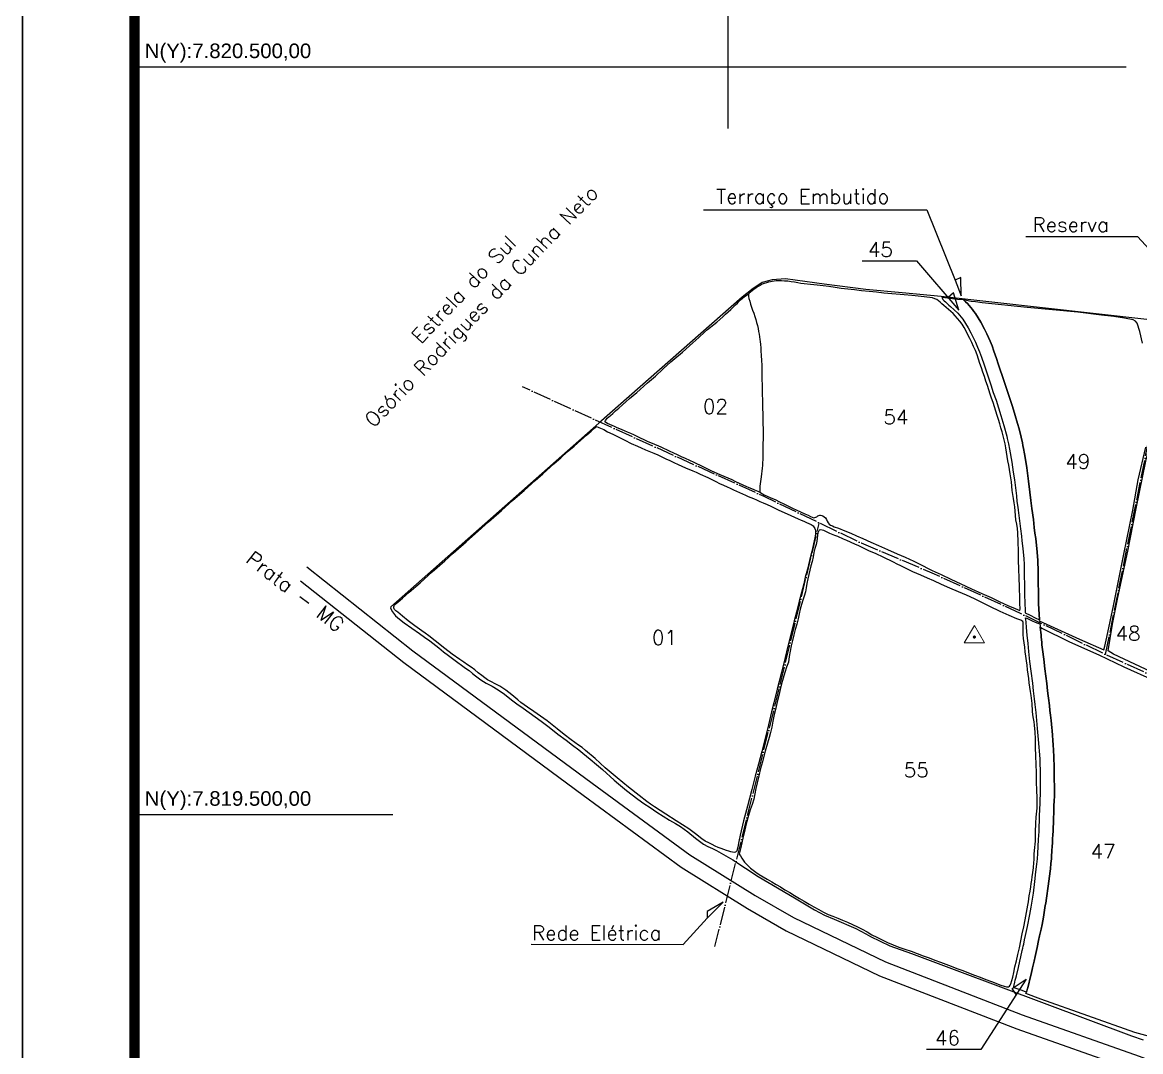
# Model space of a CAD drawing. Extents: x 734557 to 737707, y 7817455 to 7821910.
# Drawn here: x 734557 to 736052, y 7819183 to 7820559 of the extents above; entities that cross this region are included whole.
import ezdxf
from ezdxf.enums import TextEntityAlignment as Align

# ---------------------------------------------------------------- set-up
doc = ezdxf.new("R2010")
doc.units = 0
doc.header["$MEASUREMENT"] = 0
for name, pattern in [('ACAD_ISO04W100', [30, 24, -3, 0, -3]), ('CONTINUO', [0]), ('LIN0', [0])]:
    doc.linetypes.add(name, pattern=pattern)
for name, color, linetype in [('0114000150', 1, 'Continuous'), ('0114000150001', 5, 'Continuous'), ('0114000150002', 5, 'Continuous'), ('MALHA', 8, 'Continuous'), ('MARGEM', 7, 'CONTINUO'), ('REDE_DE_LUZ', 6, 'ACAD_ISO04W100'), ('RODOVIA', 1, 'Continuous'), ('TEXTO', 7, 'Continuous'), ('TEXTO CONFORNTANTES', 7, 'Continuous')]:
    doc.layers.add(name, color=color, linetype=linetype)
for name, color, linetype, lineweight in [('0114000150045', 5, 'Continuous', 25), ('0114000150046', 5, 'Continuous', 25), ('0114000150047', 5, 'Continuous', 25), ('0114000150048', 5, 'Continuous', 25), ('0114000150049', 5, 'Continuous', 25), ('0114000150054', 5, 'Continuous', 25), ('0114000150055', 5, 'Continuous', 25), ('TEXTO_DIVERSOS', 7, 'Continuous', 5)]:
    doc.layers.add(name, color=color, linetype=linetype, lineweight=lineweight)
doc.styles.add('SIMPLEX', font='simplex', dxfattribs={"height": 0.2})
doc.styles.get("Standard").update_dxf_attribs({"font": 'arial.ttf'})

msp = doc.modelspace()

# ---------------------------------------------------------------- linework, layer by layer
at = {"layer": '0114000150'}
msp.add_lwpolyline([(736060.2, 7820162.1), (735852.7, 7820185.1), (735785, 7820192.7), (735732.8, 7820197.6), (735684.2, 7820202.3), (735628.6, 7820209.2), (735577.2, 7820216.5), (735559.3, 7820215.3), (735546, 7820211.5), (735533.7, 7820203.7), (735519.1, 7820192.1), (735327.3, 7820023.6), (735049.3, 7819777.8), (735049, 7819776.1), (735051.4, 7819770.9), (735055.7, 7819765.9), (735061.1, 7819761.1), (735067.3, 7819756.4), (735087.8, 7819742), (735094.5, 7819737), (735101.3, 7819732.4), (735113.6, 7819722.7), (735119.9, 7819717.7), (735126.5, 7819712.5), (735133.6, 7819707.1), (735149.2, 7819695.8), (735154, 7819692.4), (735158.4, 7819688.7), (735162.6, 7819685.4), (735169.5, 7819679.9), (735176.7, 7819675.5), (735184.6, 7819671.7), (735192.9, 7819666.8), (735201.3, 7819660.7), (735210.5, 7819653.2), (735217.7, 7819647.9), (735226.1, 7819642), (735234.3, 7819636.3), (735242.2, 7819630.7), (735250.1, 7819625), (735260.9, 7819616.6), (735272.5, 7819607.5), (735283.6, 7819599.2), (735292.2, 7819592.9), (735300.6, 7819586.5), (735305.9, 7819582), (735311, 7819577.9), (735315.8, 7819573.8), (735324.4, 7819566.9), (735332.2, 7819560.1), (735348.1, 7819546.1), (735353.5, 7819541.2), (735364.6, 7819532), (735371.8, 7819526.3), (735379.6, 7819520.3), (735387.7, 7819514.7), (735396.2, 7819509.1), (735404.8, 7819503.3), (735413.4, 7819497.8), (735421.8, 7819492.6), (735430, 7819487.9), (735436.7, 7819483.8), (735441.5, 7819480.5), (735446.3, 7819476.9), (735456.5, 7819468.5), (735461.9, 7819464.3), (735467.5, 7819460.5), (735473.3, 7819457.3), (735479.2, 7819454.5), (735484.9, 7819451.8), (735506.6, 7819439.2), (735540.4, 7819417.2), (735566.3, 7819401.9), (735591.1, 7819387), (735615.7, 7819372.6), (735629.1, 7819365.4), (735642.1, 7819359.9), (735671.2, 7819347.6), (735684.6, 7819340.4), (735690.6, 7819336.9), (735716.7, 7819324.1), (735745.4, 7819313.9), (735806.1, 7819291.2), (736039.8, 7819203.9), (736055.1, 7819198.7)], dxfattribs=at)
at = {"layer": '0114000150001', "linetype": 'CONTINUO'}
msp.add_lwpolyline([(735252.4, 7819955.8), (735257.5, 7819960.2), (735262.4, 7819964.6), (735267.2, 7819968.8), (735276.4, 7819976.9), (735285.2, 7819984.9), (735294.3, 7819992.8), (735303.3, 7820000.6), (735311, 7820007.5), (735317, 7820012.9), (735320.1, 7820015.7), (735322.7, 7820017.8), (735324.4, 7820019.1), (735326.4, 7820018.2), (735327.3, 7820017.8), (735329.6, 7820016.8), (735334, 7820014.7), (735339.2, 7820011.9), (735346, 7820008.5), (735354, 7820004.7), (735362.4, 7820000.6), (735370.8, 7819996.4), (735379, 7819992.6), (735384.1, 7819990.3), (735389.8, 7819987.8), (735400.9, 7819983.2), (735406.3, 7819980.9), (735411.6, 7819978.4), (735417.1, 7819975.8), (735422.5, 7819973.3), (735427.9, 7819970.8), (735433.3, 7819968.3), (735443.5, 7819963.8), (735452.9, 7819959.7), (735457.6, 7819957.7), (735462.7, 7819955.3), (735473.1, 7819950.5), (735483.7, 7819945.5), (735488.9, 7819942.8), (735494.1, 7819940.4), (735498.9, 7819938.3), (735503.2, 7819936.3), (735507.6, 7819934.3), (735511.6, 7819932.6), (735515.5, 7819930.8), (735523.4, 7819927), (735527.1, 7819925.5), (735530.6, 7819924), (735534.3, 7819922.5), (735538.1, 7819920.8), (735542.5, 7819918.8), (735547.3, 7819916.7), (735552.3, 7819914.5), (735557.5, 7819912.2), (735568.2, 7819907), (735579.1, 7819902), (735584.2, 7819899.8), (735589.2, 7819897.6), (735593.8, 7819895.6), (735598, 7819893.8), (735601.5, 7819892.2), (735605, 7819890.7), (735608.4, 7819889.3), (735611.4, 7819887.8), (735613.9, 7819885.9), (735615.4, 7819884), (735616.2, 7819882.6), (735616.7, 7819881.2), (735617.1, 7819879.5), (735617.2, 7819877.4), (735617.1, 7819875.2), (735616.2, 7819870.2), (735612, 7819851.9), (735609.1, 7819839.9), (735606.2, 7819828.3), (735603.5, 7819817.6), (735601.3, 7819808.3), (735595.2, 7819785.1), (735591.9, 7819770.7), (735588.8, 7819758.8), (735584.1, 7819740.8), (735579.8, 7819723.2), (735576.4, 7819709.9), (735571.7, 7819690.1), (735565.9, 7819667.5), (735561.3, 7819649.4), (735558.4, 7819637.4), (735554.2, 7819619.9), (735549.7, 7819601.5), (735545.3, 7819584.1), (735540.8, 7819567.2), (735536.5, 7819551.2), (735532, 7819533.3), (735526.2, 7819511.1), (735521, 7819491.7), (735516.5, 7819472.5), (735514.5, 7819464), (735513.1, 7819456.4), (735512.6, 7819453.2), (735512.1, 7819451.1), (735511.1, 7819450.3), (735510, 7819449.4), (735508.3, 7819449.2), (735506.3, 7819449.5), (735504.1, 7819450.1), (735501.2, 7819451), (735498, 7819452), (735494.6, 7819453.1), (735491, 7819454.4), (735487.1, 7819456), (735483.1, 7819457.7), (735478.8, 7819459.7), (735474.4, 7819462), (735469.8, 7819464.4), (735465.3, 7819467.4), (735456.5, 7819474.1), (735447.8, 7819480.6), (735439.5, 7819486.2), (735431, 7819491.5), (735416.9, 7819500.5), (735401.8, 7819510.4), (735396.6, 7819513.9), (735391.4, 7819517.5), (735381.5, 7819525.2), (735367.1, 7819536.4), (735351.8, 7819549.2), (735336.1, 7819562.6), (735322.4, 7819574.9), (735309.6, 7819585.7), (735305, 7819589.4), (735300.3, 7819592.9), (735295.5, 7819596.4), (735290.6, 7819599.9), (735280.9, 7819607.1), (735271.8, 7819614.4), (735263, 7819621.8), (735258.4, 7819625.3), (735249.3, 7819631.6), (735240.6, 7819637.7), (735231.9, 7819643.5), (735227.4, 7819646.6), (735223, 7819649.8), (735218.9, 7819653.2), (735211, 7819660), (735203.2, 7819666.3), (735199.2, 7819669.1), (735194.9, 7819671.6), (735190.5, 7819673.9), (735182.2, 7819678.2), (735178.6, 7819680.3), (735175, 7819682.9), (735171, 7819686), (735166.3, 7819689.6), (735161.5, 7819693.4), (735156.8, 7819696.9), (735151.9, 7819700.3), (735146.7, 7819703.8), (735141.5, 7819707.3), (735131.5, 7819714.6), (735121.6, 7819722.1), (735108.4, 7819732.3), (735100, 7819739), (735095.4, 7819742.3), (735090.8, 7819745.5), (735081.6, 7819752.3), (735072.6, 7819759.1), (735064.8, 7819765.4), (735058.6, 7819770.4), (735055.9, 7819772.5), (735054.4, 7819774.1), (735053.6, 7819775.2), (735053.1, 7819776.4), (735053.3, 7819777.9), (735053.6, 7819779.1), (735054.4, 7819780), (735055.3, 7819780.9), (735056.5, 7819782), (735058.6, 7819783.9), (735065.1, 7819789.5), (735073.7, 7819797.2), (735088.4, 7819810), (735104.6, 7819824.5), (735121.4, 7819839.4), (735132.8, 7819849.6), (735149.9, 7819864.7), (735165.9, 7819878.9), (735179.9, 7819891.3), (735197.3, 7819906.6), (735212.2, 7819919.9), (735227.4, 7819933.3), (735242.3, 7819946.7), (735252.4, 7819955.8)], close=True, dxfattribs=at)
at = {"layer": '0114000150002', "linetype": 'Continuous', "flags": 128}
msp.add_lwpolyline([(735343, 7820033.6), (735346.2, 7820036.3), (735349.9, 7820039.7), (735354.3, 7820043.5), (735358.9, 7820047.7), (735363.7, 7820051.9), (735368.6, 7820056.2), (735373.4, 7820060.4), (735378.2, 7820064.4), (735382.8, 7820068.5), (735387.6, 7820072.7), (735392.5, 7820077.2), (735397.8, 7820081.8), (735403.2, 7820086.4), (735413.5, 7820095.9), (735423.8, 7820105.2), (735429, 7820109.8), (735439.1, 7820118.5), (735453.1, 7820130.7), (735461.3, 7820137.8), (735468.9, 7820145.2), (735472.7, 7820148.5), (735476.8, 7820151.8), (735481, 7820155.2), (735485.2, 7820158.6), (735493.3, 7820165.7), (735497, 7820169.1), (735504, 7820175.6), (735510.2, 7820181.5), (735512.8, 7820184.1), (735514.8, 7820186.3), (735516.9, 7820188.4), (735519.5, 7820190.6), (735521.6, 7820192.2), (735523.1, 7820193.3), (735524.5, 7820194.2), (735526.2, 7820195.4), (735528.1, 7820196.7), (735527.6, 7820195), (735527.6, 7820192.9), (735528.1, 7820190), (735529.1, 7820186.5), (735530.2, 7820182.7), (735531.5, 7820178.7), (735533, 7820174.6), (735534.5, 7820170.4), (735535.9, 7820166.2), (735537.3, 7820162), (735538.4, 7820158), (735539.4, 7820154), (735540.3, 7820149.9), (735540.9, 7820146), (735541.6, 7820142.3), (735542.2, 7820138.8), (735542.7, 7820135.5), (735543.2, 7820132.5), (735543.7, 7820128.8), (735543.9, 7820124.3), (735544.2, 7820120), (735544.6, 7820114), (735545, 7820107.3), (735545.3, 7820101.1), (735545.4, 7820097.4), (735545.4, 7820090), (735545.5, 7820082.3), (735545.6, 7820074.4), (735545.9, 7820062.3), (735546.1, 7820054.1), (735546.3, 7820046), (735546.8, 7820033), (735546.9, 7820023.9), (735547.1, 7820014.6), (735547, 7820005.7), (735547, 7820001.3), (735546.9, 7819997), (735546.8, 7819987.6), (735546.8, 7819982.9), (735546.8, 7819978.3), (735546.6, 7819974.3), (735546.2, 7819970.6), (735546.2, 7819966.8), (735545.8, 7819963), (735545.3, 7819959.3), (735545, 7819955.5), (735544.5, 7819951.7), (735544, 7819948.3), (735543.8, 7819945.2), (735543.3, 7819942.3), (735542.9, 7819939.3), (735542.7, 7819937), (735542.6, 7819935.3), (735542.6, 7819933.6), (735542.5, 7819932), (735542.3, 7819931.3), (735540.6, 7819932), (735538.3, 7819932.9), (735536, 7819933.9), (735534.1, 7819934.6), (735528.6, 7819936.9), (735520.3, 7819940.6), (735515.6, 7819942.7), (735510.6, 7819945), (735505.5, 7819947.4), (735500.2, 7819949.8), (735495, 7819952.1), (735489.6, 7819954.4), (735478.7, 7819959.1), (735466.9, 7819965.1), (735454.7, 7819970.8), (735448.9, 7819973.3), (735443.2, 7819975.9), (735437.9, 7819978.4), (735432.8, 7819980.9), (735427.6, 7819983.4), (735422.1, 7819986), (735410.6, 7819991.2), (735399.1, 7819996.1), (735393.5, 7819998.5), (735388, 7820001), (735383, 7820003.4), (735374.2, 7820007.6), (735370.1, 7820009.5), (735365.8, 7820011.5), (735361.8, 7820013.2), (735358.5, 7820014.5), (735355.4, 7820015.9), (735352, 7820017.3), (735348.5, 7820018.8), (735342.2, 7820021.5), (735339.1, 7820023), (735336.9, 7820024.2), (735335.5, 7820025), (735336.4, 7820026.7), (735336.8, 7820027.5), (735337.5, 7820028.6), (735338.7, 7820029.9), (735343, 7820033.6)], close=True, dxfattribs=at)
at = {"layer": '0114000150045', "linetype": 'CONTINUO', "flags": 128}
msp.add_lwpolyline([(735785.9, 7820191.3), (735787.7, 7820188.3), (735789.3, 7820186.9), (735790.8, 7820185.5), (735795.2, 7820181.4), (735797.7, 7820179.3), (735802.7, 7820175), (735807.6, 7820170.3), (735811.9, 7820165.1), (735813.9, 7820162.3), (735817.8, 7820156.6), (735821.4, 7820150.7), (735824.7, 7820144.4), (735828, 7820138), (735831.1, 7820131.6), (735833.9, 7820125.1), (735836.6, 7820118.6), (735839, 7820111.8), (735842.5, 7820101.6), (735851.4, 7820074.6), (735854.8, 7820064.4), (735858.5, 7820054), (735865.1, 7820033.7), (735869, 7820020.3), (735872.8, 7820006.2), (735873.6, 7820002.7), (735875.2, 7819995.7), (735876.6, 7819988.6), (735879.6, 7819971.3), (735881.6, 7819957.7), (735883, 7819947.4), (735884.4, 7819937.1), (735885.7, 7819926.1), (735886.5, 7819918.6), (735887.6, 7819911), (735888, 7819907.2), (735890.1, 7819892.7), (735891.2, 7819882.2), (735892.5, 7819872.4), (735893.2, 7819865.8), (735894.4, 7819855.9), (735895.5, 7819842.1), (735895.9, 7819834.9), (735896.1, 7819827.7), (735896.1, 7819820.6), (735896.4, 7819806.4), (735896.6, 7819795.6), (735896.7, 7819792), (735897, 7819784.9), (735897.2, 7819781.2), (735897.5, 7819774.1), (735897.6, 7819770.7), (735897.6, 7819769.9), (735904, 7819766.7), (735910.9, 7819763.2), (735916.8, 7819760.3), (735915.8, 7819775.1), (735915.5, 7819781.8), (735915.3, 7819785.4), (735915.2, 7819789.1), (735915.1, 7819799.9), (735915, 7819807), (735914.8, 7819817.8), (735914.7, 7819825), (735914.2, 7819839.7), (735913.5, 7819850.7), (735911.6, 7819869.1), (735910.6, 7819876.3), (735909.7, 7819883.7), (735908.4, 7819894.6), (735906.5, 7819909.1), (735905.2, 7819920), (735903.7, 7819930.9), (735901.9, 7819945.6), (735900.5, 7819956.5), (735899.5, 7819963.8), (735897.8, 7819974.9), (735896.6, 7819982.3), (735895.2, 7819989.7), (735894.5, 7819993.4), (735893.8, 7819997.1), (735892.2, 7820004.5), (735889.4, 7820015.7), (735887.4, 7820022.9), (735884.2, 7820033.5), (735880.5, 7820045.5), (735876.2, 7820059), (735871.6, 7820072.5), (735869.3, 7820079.2), (735867.1, 7820085.9), (735863.6, 7820096.2), (735861.4, 7820102.9), (735859.2, 7820109.8), (735855.7, 7820119.9), (735853.2, 7820126.6), (735850.5, 7820133.2), (735846.2, 7820142.9), (735843.2, 7820149.2), (735838.1, 7820158.5), (735834.6, 7820164.4), (735830.9, 7820170.1), (735829, 7820172.9), (735827.1, 7820175.6), (735822.7, 7820180.9), (735820.3, 7820183.4), (735817.7, 7820185.8), (735815, 7820188.2), (735807, 7820188.9), (735800.5, 7820189.7), (735793.4, 7820190.5)], close=True, dxfattribs=at)
at = {"layer": '0114000150046', "linetype": 'CONTINUO', "flags": 128}
msp.add_lwpolyline([(735898, 7819763.2), (735899.5, 7819762.5), (735903.2, 7819760.7), (735907, 7819759), (735910.7, 7819757.4), (735914.5, 7819755.8), (735916.6, 7819755), (735917.1, 7819754.8), (735917.3, 7819753), (735918.1, 7819746.9), (735918.4, 7819743.6), (735918.7, 7819740.3), (735918.9, 7819737), (735919.6, 7819730.4), (735919.9, 7819727.1), (735920.3, 7819723.9), (735920.6, 7819720.6), (735922.2, 7819707.6), (735923.8, 7819694.7), (735925.1, 7819685), (735926.3, 7819675.3), (735927.5, 7819665.5), (735928.2, 7819658.9), (735929, 7819652.3), (735929.5, 7819649), (735929.8, 7819645.7), (735930.6, 7819639.1), (735931, 7819635.9), (735931.4, 7819632.6), (735932.1, 7819625.9), (735933.1, 7819615.7), (735933.4, 7819612.4), (735934, 7819605.8), (735934.3, 7819599.3), (735934.8, 7819592.8), (735935.2, 7819586.3), (735935.7, 7819576.5), (735935.9, 7819573.2), (735936.2, 7819566.8), (735936.2, 7819563.5), (735936.4, 7819553.9), (735936.4, 7819547.3), (735936.5, 7819537.5), (735936.5, 7819531.1), (735936.5, 7819524.7), (735936.3, 7819518.2), (735936, 7819511.7), (735935.8, 7819508.4), (735935.3, 7819488.8), (735935, 7819482), (735934.7, 7819478.6), (735934.4, 7819471.7), (735934.2, 7819468.2), (735933.9, 7819461.3), (735933.7, 7819457.9), (735933.3, 7819451.1), (735932.8, 7819444.2), (735932.5, 7819440.8), (735931.9, 7819434.2), (735931.3, 7819427.5), (735930.9, 7819424.2), (735930.1, 7819417.6), (735929.3, 7819410.9), (735928.4, 7819404.3), (735927.4, 7819397.8), (735926.9, 7819394.5), (735925.9, 7819388), (735924.9, 7819381.5), (735924.4, 7819378.3), (735923.4, 7819371.9), (735922.9, 7819368.7), (735921.8, 7819362.5), (735920, 7819353), (735918.7, 7819346.8), (735916.8, 7819337.5), (735915.3, 7819331.3), (735913.4, 7819322.1), (735910.7, 7819309.9), (735909.3, 7819303.7), (735907.3, 7819294.7), (735905.3, 7819286.2), (735903.4, 7819277.8), (735902.7, 7819275.4), (735901, 7819268.7), (735900.6, 7819266.7), (735900.3, 7819265.7), (735899.1, 7819262.4), (735898.9, 7819262.5), (735893.5, 7819264.4), (735889.5, 7819265.8), (735885.4, 7819267.1), (735882.7, 7819267.9), (735881.8, 7819268.1), (735882.3, 7819269.9), (735883.6, 7819275.6), (735884.3, 7819278.4), (735885, 7819281.2), (735885.7, 7819284), (735888.5, 7819295.3), (735890.3, 7819303.8), (735891.6, 7819309.7), (735893.6, 7819318.2), (735894.2, 7819321), (735894.9, 7819323.8), (735895.5, 7819326.6), (735896.7, 7819332.5), (735897.8, 7819338.2), (735900.4, 7819350.1), (735903.5, 7819366.3), (735905.3, 7819376.1), (735908.5, 7819394.8), (735910.4, 7819410.3), (735911.9, 7819423.4), (735913.1, 7819433.6), (735913.9, 7819440.6), (735914.5, 7819447.8), (735915.5, 7819466.3), (735916.1, 7819477.2), (735916.7, 7819498.2), (735917.7, 7819514.9), (735917.9, 7819531.6), (735918, 7819545.3), (735918.1, 7819548.8), (735917.8, 7819559.8), (735917.5, 7819567.1), (735917.3, 7819574.4), (735915.5, 7819600.4), (735914, 7819615.2), (735912.2, 7819636.6), (735911.4, 7819643.7), (735911, 7819647.3), (735910.1, 7819654.6), (735908.7, 7819665.5), (735907.6, 7819675.8), (735905.6, 7819691.5), (735903.9, 7819704.7), (735902.5, 7819718.2), (735901.3, 7819728.9), (735900.1, 7819739.7), (735899.2, 7819750.2), (735898.6, 7819757.2), (735898.2, 7819760.7), (735898, 7819763.2)], close=True, dxfattribs=at)
at = {"layer": '0114000150047'}
msp.add_lwpolyline([(736075.2, 7819199.8), (736044, 7819208.4), (735918.2, 7819252.9), (735898.2, 7819260.7), (735899.1, 7819262.4), (735899.1, 7819262.4), (735900.6, 7819266.7), (735901, 7819268.7), (735902.7, 7819275.4), (735903.4, 7819277.8), (735905.3, 7819286.2), (735907.3, 7819294.7), (735909.3, 7819303.7), (735910.7, 7819309.9), (735913.4, 7819322.1), (735915.3, 7819331.3), (735916.8, 7819337.5), (735918.7, 7819346.8), (735920, 7819353), (735921.8, 7819362.5), (735922.9, 7819368.7), (735923.4, 7819371.9), (735924.4, 7819378.3), (735924.9, 7819381.5), (735925.9, 7819388), (735926.9, 7819394.5), (735927.4, 7819397.8), (735928.4, 7819404.3), (735929.3, 7819410.9), (735930.1, 7819417.6), (735930.9, 7819424.2), (735931.3, 7819427.5), (735931.9, 7819434.2), (735932.5, 7819440.8), (735932.8, 7819444.2), (735933.3, 7819451.1), (735933.7, 7819457.9), (735933.9, 7819461.3), (735934.2, 7819468.2), (735934.4, 7819471.7), (735934.7, 7819478.6), (735935, 7819482), (735935.3, 7819488.8), (735935.8, 7819508.4), (735936, 7819511.7), (735936.3, 7819518.2), (735936.5, 7819524.7), (735936.5, 7819531.1), (735936.5, 7819537.5), (735936.4, 7819547.3), (735936.4, 7819553.9), (735936.2, 7819563.5), (735936.2, 7819566.8), (735935.9, 7819573.2), (735935.7, 7819576.5), (735935.2, 7819586.3), (735934.8, 7819592.8), (735934.3, 7819599.3), (735934, 7819605.8), (735933.4, 7819612.4), (735933.1, 7819615.7), (735932.1, 7819625.9), (735931.4, 7819632.6), (735931, 7819635.9), (735930.6, 7819639.1), (735929.8, 7819645.7), (735929.5, 7819649), (735929, 7819652.3), (735928.2, 7819658.9), (735927.5, 7819665.5), (735926.3, 7819675.3), (735925.1, 7819685), (735923.8, 7819694.7), (735922.2, 7819707.6), (735920.6, 7819720.6), (735920.3, 7819723.9), (735919.9, 7819727.1), (735919.6, 7819730.4), (735918.9, 7819737), (735918.7, 7819740.3), (735918.4, 7819743.6), (735918.1, 7819746.9), (735917.6, 7819750.9), (735919.8, 7819749.4), (735956.9, 7819730.8), (735995.8, 7819713.6), (736029.5, 7819697.5), (736068.9, 7819679.5)], dxfattribs=at)
at = {"layer": '0114000150048', "linetype": 'Continuous'}
msp.add_lwpolyline([(736072.6, 7819687.8), (736015.6, 7819714.3), (736008.6, 7819718.7), (736014.3, 7819754.5), (736021.3, 7819790.2), (736034.6, 7819852.2), (736045.9, 7819909.4), (736058.8, 7819972.7), (736061.7, 7819985.8), (736063.3, 7819992.3), (736065, 7819993.6), (736065.5, 7819991.4), (736065.9, 7819982.2), (736066.6, 7819955.7), (736066.9, 7819910.8), (736070.1, 7819820.2), (736072.6, 7819754.3), (736074.5, 7819693), (736074, 7819690), (736072.6, 7819687.8)], close=True, dxfattribs=at)
at = {"layer": '0114000150049'}
msp.add_lwpolyline([(736054.5, 7820130.3), (736050.6, 7820145.8), (736047.1, 7820157), (736045, 7820159.8), (736041.7, 7820161.8), (736030.1, 7820163.9), (736016.1, 7820166.2), (735999.7, 7820167.7), (735968.1, 7820171.7), (735900.3, 7820178.1), (735840, 7820184.5), (735830.9, 7820185.5), (735825.3, 7820186.2), (735815, 7820188.2), (735817.7, 7820185.8), (735820.3, 7820183.4), (735822.7, 7820180.9), (735827.1, 7820175.6), (735829, 7820172.9), (735830.9, 7820170.1), (735834.6, 7820164.4), (735838.1, 7820158.5), (735843.2, 7820149.2), (735846.2, 7820142.9), (735850.5, 7820133.2), (735853.2, 7820126.6), (735855.7, 7820119.9), (735859.2, 7820109.8), (735861.4, 7820102.9), (735863.6, 7820096.2), (735867.1, 7820085.9), (735869.3, 7820079.2), (735871.6, 7820072.5), (735876.2, 7820059), (735880.5, 7820045.5), (735884.2, 7820033.5), (735887.4, 7820022.9), (735889.4, 7820015.7), (735892.2, 7820004.5), (735893.8, 7819997.1), (735894.5, 7819993.4), (735895.2, 7819989.7), (735896.6, 7819982.3), (735897.8, 7819974.9), (735899.5, 7819963.8), (735900.5, 7819956.5), (735901.9, 7819945.6), (735903.7, 7819930.9), (735905.2, 7819920), (735906.5, 7819909.1), (735908.4, 7819894.6), (735909.7, 7819883.7), (735910.6, 7819876.3), (735911.6, 7819869.1), (735913.5, 7819850.7), (735914.2, 7819839.7), (735914.7, 7819825), (735914.8, 7819817.8), (735915, 7819807), (735915.1, 7819799.9), (735915.2, 7819789.1), (735915.3, 7819785.4), (735915.5, 7819781.8), (735915.8, 7819775.1), (735916.8, 7819760.3), (735916.3, 7819758.9), (735969.9, 7819734.5), (736002.8, 7819720.3), (736004, 7819724.9), (736006.6, 7819737.1), (736015.6, 7819779), (736029.3, 7819848.1), (736041.3, 7819907.2), (736048.7, 7819947.5), (736058.6, 7819991.5)], dxfattribs=at)
at = {"layer": '0114000150054'}
msp.add_lwpolyline([(735664.2, 7819876.1), (735672.1, 7819872.9), (735680.4, 7819869), (735691.3, 7819864.2), (735701.5, 7819859.7), (735713.2, 7819854.3), (735726.2, 7819848.8), (735737, 7819844.1), (735748.8, 7819838.7), (735754.8, 7819835.6), (735773.3, 7819826.4), (735785.1, 7819820.9), (735797.9, 7819814.9), (735811.6, 7819808.5), (735825.7, 7819802), (735839.7, 7819795.6), (735851.9, 7819790), (735862.5, 7819785), (735874.4, 7819779.7), (735883.9, 7819775.3), (735890.4, 7819772.6), (735890.7, 7819774.4), (735890.8, 7819776.9), (735890.5, 7819780.2), (735890.5, 7819788.2), (735889.8, 7819804.3), (735889.5, 7819816.4), (735889.1, 7819828.3), (735888.7, 7819840.1), (735888.4, 7819852.2), (735888, 7819864.7), (735887.5, 7819876.9), (735887, 7819882.7), (735886.1, 7819888.4), (735885.2, 7819894.1), (735884.4, 7819899.8), (735883.9, 7819905.6), (735883.5, 7819911.3), (735882.8, 7819916.9), (735881.9, 7819922.4), (735880.9, 7819927.9), (735880.2, 7819933.5), (735879.7, 7819939.1), (735879.2, 7819944.7), (735878.3, 7819950.2), (735877.5, 7819955.8), (735876.5, 7819961.5), (735875.7, 7819967.2), (735874.5, 7819972.9), (735873.5, 7819978.7), (735872.7, 7819984.5), (735871.8, 7819990.2), (735870.6, 7819995.7), (735869.4, 7820001.2), (735868, 7820006.6), (735866.6, 7820012), (735865.1, 7820017.3), (735863.4, 7820022.6), (735861.8, 7820028.2), (735859.9, 7820033.8), (735858.2, 7820039.5), (735856.3, 7820045.3), (735854.5, 7820051), (735852.6, 7820056.6), (735850.8, 7820062.2), (735848.9, 7820067.9), (735846.9, 7820073.7), (735844.9, 7820079.6), (735842.9, 7820085.6), (735841, 7820091.6), (735839, 7820097.5), (735837, 7820103.3), (735835.1, 7820109.2), (735833.1, 7820114.9), (735830.9, 7820120.5), (735828.5, 7820125.9), (735826, 7820131.2), (735823.4, 7820136.5), (735821, 7820141.5), (735818.5, 7820146.5), (735815.9, 7820151.2), (735813.2, 7820155.7), (735810.2, 7820159.8), (735807.1, 7820163.5), (735804, 7820167), (735801, 7820170), (735797.9, 7820172.7), (735794.9, 7820175.4), (735791.8, 7820178.1), (735788.8, 7820180.7), (735786.2, 7820183), (735783.9, 7820185), (735781.6, 7820187), (735779.3, 7820188.7), (735776.5, 7820189.9), (735773.5, 7820190.8), (735769.9, 7820191.4), (735766.1, 7820191.9), (735762.2, 7820192.4), (735758.5, 7820193), (735750.6, 7820193.8), (735746, 7820194.2), (735735.8, 7820195.2), (735730.4, 7820195.6), (735719.2, 7820196.5), (735708.6, 7820197.4), (735698.8, 7820198.4), (735688.8, 7820199.6), (735678.6, 7820200.6), (735669.2, 7820201.5), (735660.2, 7820202.6), (735651.6, 7820203.7), (735643.2, 7820204.9), (735635.1, 7820206.1), (735627.5, 7820207.2), (735619.2, 7820208), (735610.6, 7820209), (735601.9, 7820209.8), (735597.6, 7820210.3), (735593.3, 7820211.1), (735589, 7820211.8), (735584.6, 7820212.5), (735580.1, 7820213.1), (735575.7, 7820213.5), (735571.6, 7820213.7), (735567.8, 7820213.8), (735564.5, 7820213.6), (735561.7, 7820213.4), (735559.3, 7820213), (735556.9, 7820212.6), (735554.4, 7820212), (735551.6, 7820211.2), (735548.7, 7820210.2), (735545.9, 7820209.1), (735543, 7820207.7), (735540.3, 7820206.3), (735538, 7820204.6), (735534.6, 7820202), (735530.6, 7820199), (735528.1, 7820196.7), (735527.6, 7820195), (735527.6, 7820192.9), (735528.1, 7820190), (735529.1, 7820186.5), (735530.2, 7820182.7), (735531.5, 7820178.7), (735533, 7820174.6), (735534.5, 7820170.4), (735535.9, 7820166.2), (735537.3, 7820162), (735538.4, 7820158), (735539.4, 7820154), (735540.3, 7820149.9), (735540.9, 7820146), (735541.6, 7820142.3), (735542.2, 7820138.8), (735542.7, 7820135.5), (735543.2, 7820132.5), (735543.7, 7820128.8), (735543.9, 7820124.3), (735544.2, 7820120), (735544.6, 7820114), (735545, 7820107.3), (735545.3, 7820101.1), (735545.4, 7820097.4), (735545.4, 7820090), (735545.5, 7820082.3), (735545.6, 7820074.4), (735545.9, 7820062.3), (735546.1, 7820054.1), (735546.3, 7820046), (735546.8, 7820033), (735546.9, 7820023.9), (735547.1, 7820014.6), (735547, 7820005.7), (735547, 7820001.3), (735546.9, 7819997), (735546.8, 7819987.6), (735546.8, 7819982.9), (735546.8, 7819978.3), (735546.6, 7819974.3), (735546.2, 7819970.6), (735546.2, 7819966.8), (735545.8, 7819963), (735545.3, 7819959.3), (735545, 7819955.5), (735544.5, 7819951.7), (735544, 7819948.3), (735543.8, 7819945.2), (735543.3, 7819942.3), (735542.9, 7819939.3), (735542.7, 7819937), (735542.6, 7819935.3), (735542.6, 7819933.6), (735542.5, 7819931.1), (735548.4, 7819927.6), (735557.6, 7819923.6), (735563.1, 7819921.1), (735568.9, 7819918.2), (735574.7, 7819915.4), (735586.3, 7819909.8), (735592.2, 7819907.1), (735602.7, 7819902.3), (735607.1, 7819900.3), (735610.3, 7819898.5), (735612.5, 7819897.8), (735615.1, 7819896.8), (735618.7, 7819898.3), (735620.2, 7819899.3), (735621.5, 7819899.9), (735622.7, 7819900.2), (735624, 7819900.2), (735625.4, 7819900), (735627.1, 7819899.4), (735628.7, 7819898.3), (735630.4, 7819896.7), (735631.8, 7819894.5), (735632.8, 7819892.3), (735633.9, 7819890.2), (735635.3, 7819888.3), (735637.3, 7819886.9), (735639.7, 7819885.9), (735642.3, 7819884.9), (735648, 7819882.9), (735656.3, 7819879.3)], close=True, dxfattribs=at)
at = {"layer": '0114000150055'}
msp.add_lwpolyline([(735552.7, 7819413.3), (735558.6, 7819409.9), (735564.5, 7819406.4), (735570.3, 7819403), (735576.2, 7819399.4), (735582.6, 7819395.7), (735589, 7819391.7), (735595.6, 7819387.8), (735602.1, 7819383.9), (735608.6, 7819380.1), (735615, 7819376.4), (735621.4, 7819372.8), (735627.8, 7819369.4), (735634.1, 7819366.3), (735640.4, 7819363.8), (735646.9, 7819361.2), (735653.4, 7819358.6), (735660, 7819355.8), (735666.8, 7819352.9), (735673.4, 7819349.9), (735679.7, 7819346.7), (735686, 7819343), (735692.5, 7819339.2), (735699.3, 7819335.7), (735706.3, 7819332.3), (735713.5, 7819328.9), (735720.9, 7819325.7), (735728.7, 7819322.7), (735736.7, 7819320), (735744.9, 7819317.2), (735753, 7819314.1), (735761, 7819311.1), (735769, 7819308.1), (735776.7, 7819305.3), (735784.1, 7819302.4), (735791.2, 7819299.7), (735798.5, 7819297), (735806.2, 7819294.2), (735814, 7819291.5), (735821.9, 7819288.4), (735829.7, 7819285.2), (735837.4, 7819282.2), (735845, 7819279.4), (735852.4, 7819276.5), (735865.1, 7819271.8), (735869.4, 7819270.4), (735872.4, 7819269.5), (735874.1, 7819269.3), (735875.3, 7819269.6), (735876.4, 7819270.4), (735877.5, 7819271.7), (735878.2, 7819273.6), (735879.5, 7819277.9), (735880.9, 7819282.4), (735882.3, 7819288.7), (735883.8, 7819296.3), (735885.7, 7819304.2), (735887.8, 7819312.6), (735889.9, 7819321.6), (735891.6, 7819331.2), (735893.5, 7819340.5), (735895.5, 7819349.5), (735897.4, 7819359), (735899.3, 7819368.8), (735901, 7819378.5), (735901.7, 7819383.1), (735902.2, 7819387.2), (735902.8, 7819391.1), (735904, 7819397.6), (735904.9, 7819403), (735905.6, 7819407.5), (735906.3, 7819412), (735907, 7819416.7), (735907.7, 7819422.2), (735908.4, 7819428.5), (735909.1, 7819435.7), (735909.4, 7819439.3), (735909.7, 7819447.3), (735910.4, 7819455.9), (735910.8, 7819460.4), (735911.2, 7819464.5), (735911.4, 7819468.5), (735911.4, 7819472.3), (735911.4, 7819476.3), (735911.9, 7819488.5), (735912.3, 7819496.5), (735913.3, 7819508.3), (735913.5, 7819512), (735913.5, 7819515.5), (735913.5, 7819519.2), (735913.3, 7819523.1), (735913, 7819531.5), (735912.7, 7819544), (735912.6, 7819557), (735912.2, 7819565.8), (735911.6, 7819579.4), (735911.4, 7819588.5), (735911.2, 7819601.2), (735910.9, 7819610.3), (735910.1, 7819619.6), (735909.5, 7819624.1), (735908.4, 7819628.5), (735907.5, 7819633.1), (735907.1, 7819638.1), (735906.6, 7819648.3), (735905.3, 7819659.1), (735904.4, 7819664.6), (735903.6, 7819670.3), (735902.8, 7819676), (735902.3, 7819681.9), (735901.5, 7819687.7), (735900.7, 7819693.6), (735900, 7819699.6), (735899.2, 7819705.6), (735898.5, 7819711.6), (735897.6, 7819717.7), (735896.8, 7819723.6), (735895.3, 7819735.2), (735894.9, 7819740.9), (735894.7, 7819745.8), (735894.7, 7819750.2), (735894.7, 7819753.9), (735894.7, 7819756.8), (735894.2, 7819758.1), (735892.9, 7819759.2), (735891.5, 7819759.7), (735886.4, 7819761.6), (735876, 7819766.1), (735863.9, 7819771.7), (735850.1, 7819778.3), (735840.4, 7819783.2), (735829.9, 7819788.3), (735819, 7819793.2), (735808.1, 7819797.9), (735796.9, 7819802.9), (735785.7, 7819807.8), (735775.4, 7819812.3), (735767, 7819816), (735757.8, 7819820), (735752.7, 7819822.2), (735747.4, 7819824.6), (735742, 7819827.3), (735736.6, 7819830), (735731.3, 7819832.7), (735726.4, 7819835), (735721.6, 7819837.3), (735716.9, 7819839.5), (735712.1, 7819841.8), (735707.5, 7819844.2), (735698.1, 7819848.7), (735688.5, 7819852.8), (735683.8, 7819855), (735675, 7819859.4), (735669.7, 7819861.7), (735658.8, 7819866.6), (735654.5, 7819868.4), (735646.9, 7819871.8), (735642.8, 7819873.3), (735636.5, 7819875.9), (735632.5, 7819877.6), (735628.4, 7819879.6), (735626.2, 7819880.3), (735624.1, 7819880.6), (735622.1, 7819880.3), (735620.4, 7819876.8), (735619.5, 7819869.6), (735618.7, 7819865.7), (735617.8, 7819861.1), (735616.4, 7819855.9), (735615.1, 7819850.3), (735613.9, 7819844.5), (735612.5, 7819838.5), (735610.9, 7819832.5), (735609.7, 7819826.6), (735608.2, 7819820.9), (735606.7, 7819815), (735605.5, 7819809), (735604.7, 7819803.3), (735603.7, 7819797.8), (735601.9, 7819792.2), (735600, 7819786.5), (735598.3, 7819780.7), (735596.7, 7819774.7), (735595.4, 7819768.3), (735593.8, 7819761.6), (735592, 7819754.5), (735590.1, 7819747.3), (735588.2, 7819740.1), (735586.4, 7819732.7), (735584.6, 7819725.4), (735583.1, 7819718.3), (735582.1, 7819711.2), (735580.8, 7819703.9), (735578.4, 7819696.8), (735576.2, 7819689.7), (735573.9, 7819682.4), (735571.8, 7819674.8), (735569.8, 7819667), (735567.9, 7819659), (735565.8, 7819650.7), (735563.9, 7819642.2), (735561.8, 7819633.5), (735560.1, 7819624.8), (735558.7, 7819616.7), (735557.1, 7819609.6), (735555.1, 7819602.8), (735553, 7819595.5), (735550.7, 7819587.9), (735548.4, 7819579.6), (735546.1, 7819570.6), (735543.7, 7819561.3), (735541.4, 7819551.7), (735539, 7819542.5), (735537.2, 7819534.7), (735536, 7819527.6), (735534.5, 7819520.5), (735532.5, 7819513.4), (735529.9, 7819506.2), (735527.6, 7819498.6), (735525.5, 7819490.8), (735523.6, 7819483.3), (735521.9, 7819475.6), (735520, 7819468.1), (735518.5, 7819461.9), (735517.1, 7819455.7), (735517.1, 7819455.7), (735515.2, 7819446.8), (735516.8, 7819444.5), (735518.6, 7819441.7), (735522.4, 7819436.3), (735524.9, 7819433.7), (735527.5, 7819431), (735530.4, 7819428.3), (735533.6, 7819425.6), (735537.3, 7819422.8), (735541.9, 7819419.8), (735547, 7819416.5)], close=True, dxfattribs=at)
at = {"layer": 'MALHA', "linetype": 'ByBlock'}
for points in [[(735500, 7821282), (735500, 7820417.4)], [(734706.6, 7820500), (736032.4, 7820500)], [(734706.6, 7819500), (735052.1, 7819500)]]:
    msp.add_lwpolyline(points, dxfattribs=at)
at = {"layer": 'MARGEM', "color": 174, "linetype": 'LIN0'}
msp.add_line((734556.6, 7817454.6), (734556.6, 7821909.6), dxfattribs=at)
at = {"layer": 'MARGEM', "color": 174, "linetype": 'LIN0', "flags": 128}
msp.add_lwpolyline([(737706.6, 7817454.6), (737706.6, 7821909.6), (734556.6, 7821909.6), (734556.6, 7817454.6)], close=True, dxfattribs=at)
at = {"layer": 'MARGEM', "color": 174, "linetype": 'LIN0', "const_width": 13.6, "flags": 128}
msp.add_lwpolyline([(737556.6, 7817956.2), (737556.6, 7821759.6), (734706.6, 7821759.6), (734706.6, 7817956.2)], close=True, dxfattribs=at)
at = {"layer": 'REDE_DE_LUZ', "flags": 128}
for points in [[(736005, 7819714), (736074.9, 7820060.8), (736107.1, 7820204.2), (736168.5, 7820476.3)], [(735482.6, 7819323.4), (735573.5, 7819688.1), (735622.1, 7819889.4)]]:
    msp.add_lwpolyline(points, dxfattribs=at)
at = {"layer": 'REDE_DE_LUZ', "elevation": 632.2, "flags": 128}
msp.add_lwpolyline([(736932.6, 7819291.6), (736136.6, 7819654), (736073.6, 7819682.8), (736005, 7819714), (735891, 7819769), (735773.2, 7819822.8), (735678.7, 7819862.8), (735548.5, 7819925.2), (735225.2, 7820072)], dxfattribs=at)
at = {"layer": 'RODOVIA', "linetype": 'Continuous', "flags": 128}
for points in [[(734937.2, 7819831), (735078.7, 7819719), (735318.4, 7819541.8), (735448.9, 7819445.9), (735536.6, 7819391.5), (735587.5, 7819362.1), (735710.8, 7819302.7), (735893.3, 7819232.1), (736049.7, 7819176.7), (736185.7, 7819125.5), (736340.8, 7819068.7), (736735.6, 7818925.1), (737113.2, 7818787.1), (737314, 7818714.3), (737480.2, 7818652.5)], [(734928.4, 7819812.5), (735066.5, 7819703.1), (735306.5, 7819525.7), (735437.7, 7819429.3), (735526.4, 7819374.4), (735578.1, 7819344.5), (735702.8, 7819284.3), (735886.3, 7819213.3), (736042.8, 7819157.9), (736178.7, 7819106.8), (736334, 7819049.9), (736728.7, 7818906.3), (737106.3, 7818768.3), (737307.1, 7818695.6), (737473.2, 7818633.7)]]:
    msp.add_lwpolyline(points, dxfattribs=at)
at = {"layer": 'TEXTO', "color": 7, "linetype": 'Continuous', "flags": 128}
for points in [[(735467.3, 7820308.9), (735766.1, 7820308.7), (735803.9, 7820214.7), (735812.1, 7820193.7), (735811.5, 7820218), (735803.9, 7820214.7)], [(735898.4, 7820273.2), (736047.5, 7820273.2), (736089.4, 7820227.6), (736081.3, 7820250.8), (736074.2, 7820244.1)], [(735679.7, 7820240.5), (735752.3, 7820240.5), (735808.9, 7820174.4), (735801.7, 7820197.9), (735794.4, 7820191.4)], [(735237, 7819326.4), (735440.1, 7819326.1), (735472.1, 7819361.3), (735493.8, 7819382.9), (735472.1, 7819370), (735472.1, 7819361.3)], [(735885.6, 7819259.1), (735880.2, 7819267.2), (735898.9, 7819279.6), (735838.1, 7819185.7), (735765.5, 7819185.7)]]:
    msp.add_lwpolyline(points, dxfattribs=at)
at = {"layer": 'TEXTO', "color": 7, "lineweight": 9, "flags": 128}
msp.add_lwpolyline([(735816, 7819729.5), (735843.1, 7819729.5), (735829.5, 7819752.9)], close=True, dxfattribs=at)
at = {"layer": 'TEXTO', "color": 7, "lineweight": 9, "const_width": 2.12, "flags": 128}
msp.add_lwpolyline([(735828.5, 7819737.3, -1), (735830.6, 7819737.3, -1)], format="xyb", close=True, dxfattribs=at)

# ---------------------------------------------------------------- texts
at = {"layer": 'MALHA', "linetype": 'ByBlock'}
for s, p in [('N(Y):7.820.500,00', (734720.3, 7820505.8)), ('N(Y):7.819.500,00', (734720.3, 7819505.8))]:
    msp.add_text(s, height=19.5, dxfattribs=at).set_placement(p, align=Align.BOTTOM_LEFT)
at = {"layer": 'TEXTO', "linetype": 'Continuous', "style": 'SIMPLEX'}
for s, p in [('45', (735687.2, 7820246)), ('02', (735466.6, 7820035.8)), ('54', (735708, 7820021.9)), ('49', (735951.1, 7819962.4)), ('01', (735398.5, 7819726.8)), ('48', (736018.4, 7819732.5)), ('55', (735735.2, 7819549.7)), ('47', (735984.9, 7819441)), ('46', (735776.9, 7819191.4))]:
    msp.add_text(s, height=19.5, dxfattribs=at).set_placement(p)
at = {"layer": 'TEXTO CONFORNTANTES', "linetype": 'Continuous', "insert": (735160.9, 7820188.8), "char_height": 19.5, "width": 509.391, "attachment_point": 5, "rotation": 46.062, "style": 'SIMPLEX'}
msp.add_mtext('Estrela do Sul \\POsório Rodrigues da Cunha Neto', dxfattribs=at)
at = {"layer": 'TEXTO_DIVERSOS', "linetype": 'Continuous', "style": 'SIMPLEX'}
for s, p in [('Terraço Embutido', (735484.4, 7820316.9)), ('Reserva', (735907.4, 7820279.1)), ('Rede Elétrica', (735238.2, 7819331.8))]:
    msp.add_text(s, height=19.5, dxfattribs=at).set_placement(p)
msp.add_text('Prata - MG ', height=19.5, rotation=322.1745, dxfattribs=at).set_placement((734853.9, 7819838.4))

doc.saveas('drawing.dxf')
